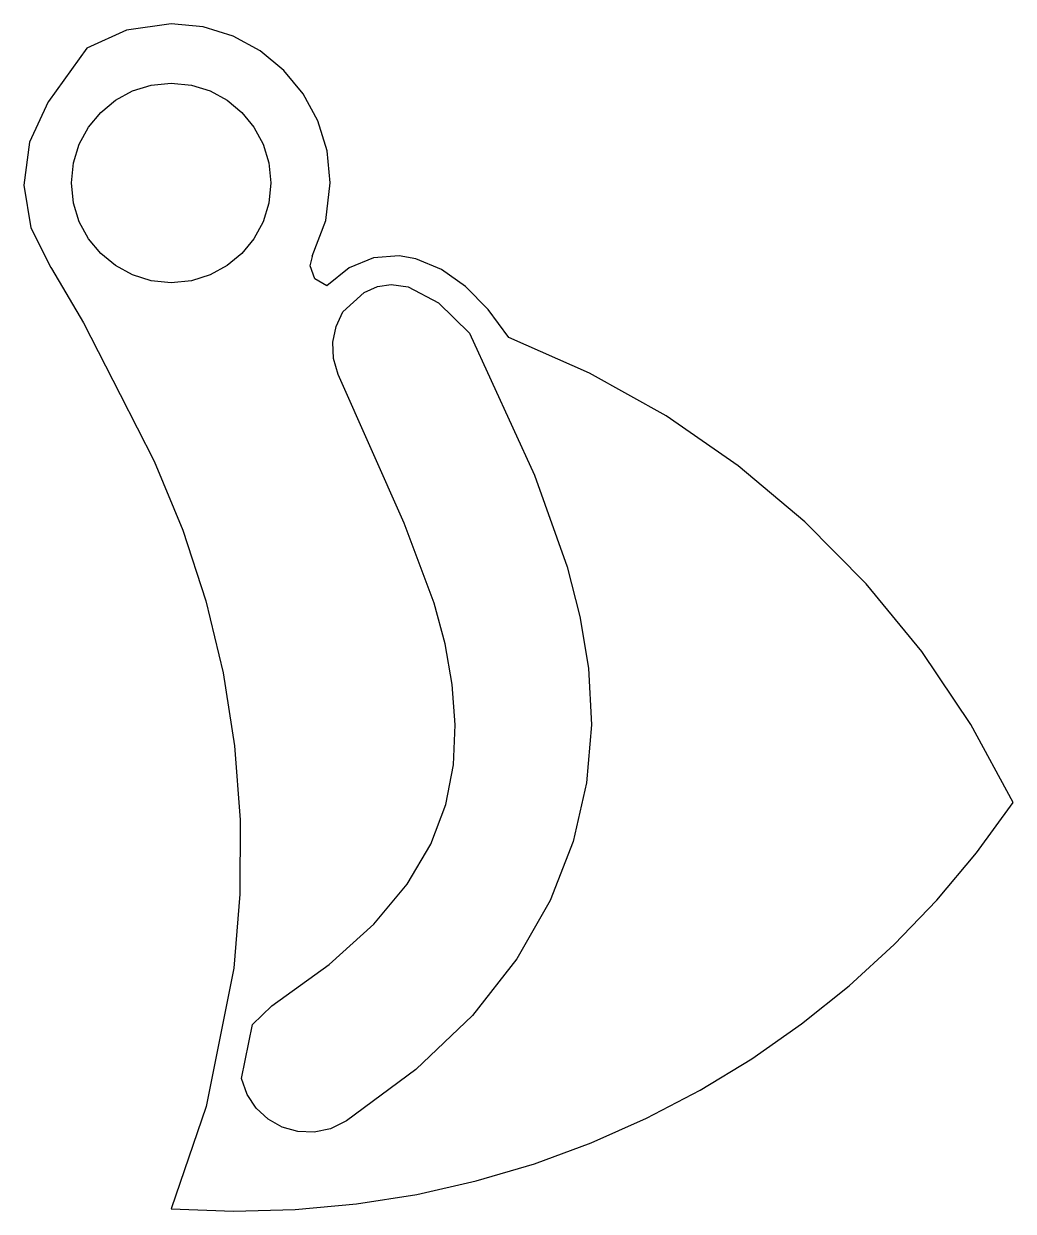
# Model space of a CAD drawing. Extents: x 0 to 2.38, y 0 to 2.86.
import ezdxf

# ---------------------------------------------------------------- set-up
doc = ezdxf.new("R2010")
doc.units = 0
doc.layers.add('Layer_1', color=7, linetype='CONTINUOUS')

msp = doc.modelspace()

# ---------------------------------------------------------------- linework, layer by layer
at = {"layer": 'Layer_1', "color": 7}
for points in [[(0.354893, 2.856259), (0.354893, 2.856202), (0.247501, 2.840713), (0.151936, 2.797498), (0.059717, 2.669561), (0.058673, 2.668127), (0.01387, 2.571478), (0.000043, 2.468153), (0.017074, 2.365307), (0.064848, 2.270095), (0.067162, 2.26734), (0.143514, 2.136864), (0.231921, 1.964613), (0.31421, 1.804025), (0.382993, 1.638327), (0.438154, 1.468375), (0.479581, 1.295023), (0.507158, 1.119125), (0.520772, 0.941536), (0.520309, 0.763109), (0.505654, 0.5847), (0.439286, 0.251932), (0.354953, 0.00609), (0.504752, 0.000056), (0.653442, 0.003925), (0.800599, 0.017494), (0.945797, 0.040557), (1.088611, 0.072909), (1.228618, 0.114345), (1.36539, 0.16466), (1.498504, 0.223649), (1.627535, 0.291107), (1.752058, 0.366829), (1.871647, 0.45061), (1.985879, 0.542245), (2.094327, 0.64153), (2.196567, 0.748259), (2.292174, 0.862227), (2.380724, 0.983229), (2.278867, 1.170553), (2.160665, 1.346148), (2.027171, 1.509092), (1.879435, 1.658466), (1.718509, 1.793351), (1.545446, 1.912825), (1.361296, 2.01597), (1.167112, 2.101865), (1.117077, 2.169172), (1.062827, 2.224084), (1.004868, 2.265098), (0.943705, 2.290711), (0.902969, 2.297932), (0.841635, 2.293359), (0.782914, 2.269379), (0.729391, 2.225723), (0.700346, 2.242502), (0.688821, 2.27401), (0.6945, 2.29683), (0.694161, 2.297112), (0.726502, 2.382719), (0.737598, 2.473556), (0.729816, 2.550681), (0.707511, 2.622516), (0.672224, 2.687522), (0.625492, 2.74416), (0.568854, 2.790892), (0.503848, 2.826179), (0.432013, 2.848483), (0.354888, 2.856265), (0.354893, 2.856259)], [(0.354893, 2.713439), (0.403262, 2.708563), (0.448312, 2.694579), (0.489079, 2.672451), (0.524598, 2.643145), (0.553904, 2.607626), (0.576032, 2.566858), (0.590016, 2.521808), (0.594892, 2.47344), (0.590016, 2.425071), (0.576032, 2.380021), (0.553904, 2.339254), (0.524598, 2.303734), (0.489079, 2.274428), (0.448312, 2.252301), (0.403262, 2.238317), (0.354893, 2.233441), (0.306526, 2.238317), (0.261476, 2.252301), (0.220709, 2.274428), (0.18519, 2.303734), (0.155884, 2.339254), (0.133756, 2.380021), (0.119771, 2.425071), (0.114894, 2.47344), (0.119771, 2.521808), (0.133756, 2.566858), (0.155884, 2.607626), (0.18519, 2.643145), (0.220709, 2.672451), (0.261476, 2.694579), (0.306526, 2.708563), (0.354893, 2.713439), (0.354893, 2.713439)], [(0.88395, 2.229031), (0.92496, 2.223298), (0.998231, 2.185044), (1.072853, 2.111787), (1.229035, 1.770134), (1.30746, 1.550268), (1.337694, 1.430784), (1.358492, 1.305966), (1.365704, 1.170253), (1.354142, 1.030639), (1.321775, 0.889029), (1.266572, 0.747326), (1.186504, 0.607433), (1.079538, 0.471253), (0.943645, 0.34069), (0.776793, 0.217646), (0.738322, 0.198431), (0.698618, 0.190091), (0.659283, 0.191752), (0.621915, 0.202542), (0.588114, 0.221586), (0.559481, 0.248011), (0.537615, 0.280944), (0.524117, 0.319511), (0.550025, 0.449267), (0.597263, 0.494522), (0.734883, 0.593337), (0.84235, 0.690692), (0.922824, 0.786991), (0.97946, 0.882637), (1.015418, 0.978034), (1.033854, 1.073587), (1.037926, 1.169699), (1.030793, 1.266774), (1.013718, 1.364582), (0.987323, 1.462236), (0.91535, 1.654781), (0.756123, 2.012679), (0.745113, 2.051141), (0.743682, 2.090125), (0.751379, 2.128021), (0.767753, 2.163216), (0.819073, 2.209463), (0.851266, 2.223998), (0.88395, 2.229031), (0.88395, 2.229031)]]:
    msp.add_lwpolyline(points, dxfattribs=at)

doc.saveas('drawing.dxf')
